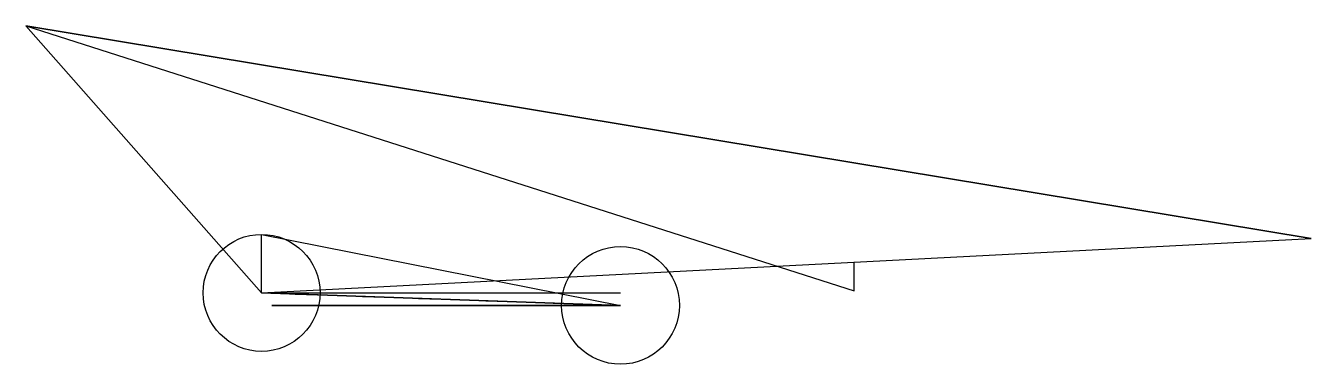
# Model space of a CAD drawing. Header units: millimetres. Extents: x 1249 to 3162, y 1545 to 2049.
import ezdxf

# ---------------------------------------------------------------- set-up
doc = ezdxf.new("R2010")
doc.units = ezdxf.units.MM

msp = doc.modelspace()

# ---------------------------------------------------------------- linework, layer by layer
for p, q in [((3161.9, 1732.4), (1248.7, 2049)), ((1248.7, 2049), (1599.7, 1651.7)), ((1599.7, 1651.7), (1248.7, 2049)), ((1248.7, 2049), (3161.9, 1732.4)), ((3161.9, 1732.4), (1248.7, 2049)), ((1248.7, 2049), (2481.7, 1654.8)), ((1599.7, 1651.7), (1599.7, 1738.7)), ((1599.7, 1738.7), (2133.9, 1633.1)), ((1599.7, 1651.7), (3161.9, 1732.4)), ((2481.7, 1654.8), (2481.7, 1697.3)), ((1599.7, 1651.7), (2133.9, 1651.7)), ((2133.9, 1633.1), (1599.7, 1651.7)), ((1599.7, 1651.7), (2133.9, 1633.1)), ((2133.9, 1633.1), (1599.7, 1651.7)), ((2133.9, 1633.1), (1615.2, 1633.1)), ((1615.2, 1633.1), (2133.9, 1633.1)), ((2133.9, 1633.1), (1615.2, 1633.1)), ((1615.2, 1633.1), (2133.9, 1633.1))]:
    msp.add_line(p, q)
for centre, radius in [((1599.7, 1651.7), 87), ((2133.9, 1633.1), 87.6)]:
    msp.add_circle(centre, radius)
msp.add_spline([(1599.7, 1651.7), (2133.9, 1633.1)], degree=3)

doc.saveas('drawing.dxf')
